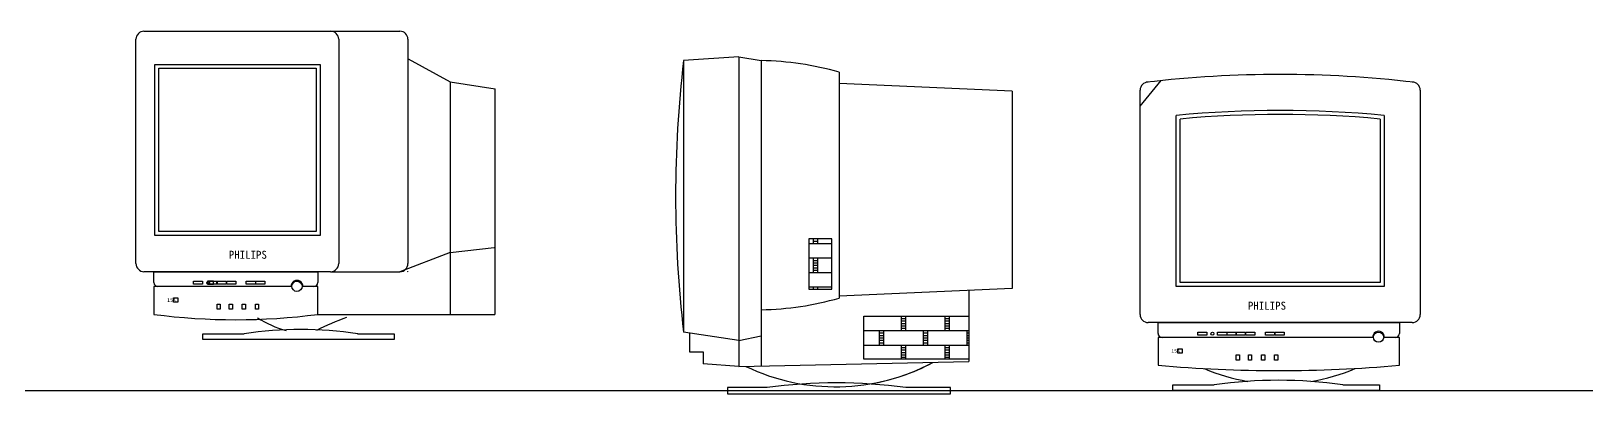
# Model space of a CAD drawing. Header units: millimetres. Extents: x 4513 to 24862, y 3359 to 11488.
# Drawn here: x 20847 to 22888, y 10876 to 11351 of the extents above; entities that cross this region are included whole.
import ezdxf

# ---------------------------------------------------------------- set-up
doc = ezdxf.new("R2010")
doc.units = ezdxf.units.MM
doc.layers.add('dwgmodels.com', color=169, linetype='Continuous')
doc.styles.add('ROMANS', font='SimSun.ttf', dxfattribs={"height": 150})

msp = doc.modelspace()

# ---------------------------------------------------------------- linework, layer by layer
for p, q in [((20995, 11350.8), (21239.9, 11350.8)), ((21239.9, 11350.8), (21330.8, 11350.8)), ((20984.5, 11046.4), (20984.5, 11340.3)), ((21250.4, 11340.3), (21250.4, 11046.4)), ((21341.3, 11340.3), (21341.3, 11046.4)), ((21341.7, 11314.4), (21396.7, 11284.3)), ((21775.2, 11317.4), (21702.9, 11312.2)), ((21702.9, 11312.2), (21702.9, 10956.8)), ((21775.2, 11317.4), (21775.2, 10911.7)), ((21775.2, 11317.4), (21804.9, 11312.2)), ((21804.9, 11312.2), (21804.9, 10912.3)), ((21009.3, 11083.1), (21009.3, 11307.2)), ((21009.3, 11307.2), (21226.2, 11307.2)), ((21014.5, 11088.4), (21014.5, 11302.4)), ((21014.5, 11302.4), (21220.9, 11302.4)), ((21220.9, 11302.4), (21220.9, 11088.4)), ((21226.2, 11307.2), (21226.2, 11083.1)), ((21907, 11297), (21907, 11001.3)), ((21396.7, 11284.3), (21455.8, 11275.5)), ((21396.7, 11284.3), (21396.7, 10980)), ((21455.2, 11275.5), (21455.2, 10980)), ((22133.8, 11272.2), (21907, 11282.2)), ((22133.8, 11272.2), (22133.8, 11013.8)), ((22301.9, 11252.8), (22329.3, 11286)), ((22301.9, 10979.7), (22301.9, 11273.6)), ((22669.4, 11273.6), (22669.4, 10979.7)), ((22349.2, 11016.4), (22349.2, 11240.5)), ((22354.4, 11021.7), (22354.4, 11235.7)), ((22616.9, 11235.7), (22616.9, 11021.7)), ((22622.1, 11240.5), (22622.1, 11016.4)), ((21220.9, 11088.4), (21014.5, 11088.4)), ((21226.2, 11083.1), (21009.3, 11083.1)), ((21396.7, 11060.8), (21454.6, 11067.7)), ((21867.3, 11079.1), (21867.3, 11013.2)), ((21897.6, 11079.1), (21867.3, 11079.1)), ((21897.6, 11072.4), (21867.3, 11072.4)), ((21873.5, 11072.4), (21873.5, 11079.1)), ((21879.2, 11078.7), (21873.5, 11078.7)), ((21879.2, 11075.6), (21873.5, 11075.6)), ((21879.2, 11072.4), (21879.2, 11079.1)), ((21897.6, 11013.2), (21897.6, 11079.1)), ((21396.7, 11060.8), (21330.8, 11035.9)), ((21897.6, 11053.4), (21867.3, 11053.4)), ((21873.5, 11034.4), (21873.5, 11053.4)), ((21879.2, 11050.2), (21873.5, 11050.2)), ((21879.2, 11047), (21873.5, 11047)), ((21879.2, 11043.9), (21873.5, 11043.9)), ((21879.2, 11034.4), (21879.2, 11053.4)), ((21239.9, 11035.9), (20995, 11035.9)), ((21007.9, 11035.9), (21223.2, 11035.9)), ((21007.9, 11021.8), (21007.9, 11035.9)), ((21059.9, 11019.4), (21059.9, 11023.4)), ((21059.9, 11023.4), (21071.8, 11023.4)), ((21071.8, 11023.4), (21071.8, 11019.4)), ((21078.4, 11023.4), (21078.4, 11019.4)), ((21086.1, 11023.4), (21078.4, 11023.4)), ((21079.1, 11019.4), (21079.1, 11023.4)), ((21079.1, 11023.4), (21091, 11023.4)), ((21086.1, 11019.4), (21086.1, 11023.4)), ((21090.7, 11019.4), (21090.7, 11023.4)), ((21090.7, 11023.4), (21102.6, 11023.4)), ((21091, 11023.4), (21091, 11019.4)), ((21102.6, 11023.4), (21102.6, 11019.4)), ((21103.6, 11023.4), (21115.5, 11023.4)), ((21103.6, 11019.4), (21103.6, 11023.4)), ((21115.5, 11023.4), (21115.5, 11019.4)), ((21129.2, 11019.4), (21129.2, 11023.4)), ((21129.2, 11023.4), (21141.1, 11023.4)), ((21141.1, 11023.4), (21141.1, 11019.4)), ((21141.8, 11019.4), (21141.8, 11023.4)), ((21141.8, 11023.4), (21153.7, 11023.4)), ((21153.7, 11023.4), (21153.7, 11019.4)), ((21223.2, 11035.9), (21223.2, 11021.8)), ((21239.9, 11035.9), (21330.8, 11035.9)), ((21897.6, 11034.4), (21867.3, 11034.4)), ((21879.2, 11040.7), (21873.5, 11040.7)), ((21879.2, 11037.5), (21873.5, 11037.5)), ((21189, 11016.5), (21007.9, 11016.5)), ((21007.9, 11016.5), (21007.9, 10980)), ((21189, 11016.6), (21013.2, 11016.6)), ((21071.8, 11019.4), (21059.9, 11019.4)), ((21078.4, 11019.4), (21086.1, 11019.4)), ((21091, 11019.4), (21079.1, 11019.4)), ((21102.6, 11019.4), (21090.7, 11019.4)), ((21115.5, 11019.4), (21103.6, 11019.4)), ((21141.1, 11019.4), (21129.2, 11019.4)), ((21153.7, 11019.4), (21141.8, 11019.4)), ((21217.9, 11016.6), (21202.4, 11016.6)), ((21223.1, 11016.5), (21202.4, 11016.5)), ((21223.1, 10980), (21223.1, 11016.5)), ((21897.6, 11015.4), (21867.3, 11015.4)), ((21867.3, 11013.2), (21897.6, 11013.2)), ((21873.5, 11013.2), (21873.5, 11015.4)), ((21879.2, 11013.2), (21879.2, 11015.4)), ((22133.8, 11013.8), (21907, 11003.8)), ((22077.1, 11011.3), (22077.1, 10918.1)), ((22622.1, 11016.4), (22349.2, 11016.4)), ((22616.9, 11021.7), (22354.4, 11021.7)), ((21033.8, 10995.8), (21033.8, 11001.5)), ((21033.8, 11001.5), (21039.5, 11001.5)), ((21039.5, 10995.8), (21033.8, 10995.8)), ((21039.5, 11001.5), (21039.5, 10995.8)), ((21090.9, 10993.5), (21095.1, 10993.5)), ((21090.9, 10986.7), (21090.9, 10993.5)), ((21095.1, 10986.7), (21090.9, 10986.7)), ((21095.1, 10993.5), (21095.1, 10986.7)), ((21106.8, 10993.5), (21110.9, 10993.5)), ((21106.8, 10986.7), (21106.8, 10993.5)), ((21110.9, 10986.7), (21106.8, 10986.7)), ((21110.9, 10993.5), (21110.9, 10986.7)), ((21124, 10986.7), (21124, 10993.5)), ((21124, 10993.5), (21128.2, 10993.5)), ((21128.2, 10986.7), (21124, 10986.7)), ((21128.2, 10993.5), (21128.2, 10986.7)), ((21141.3, 10993.5), (21145.4, 10993.5)), ((21141.3, 10986.7), (21141.3, 10993.5)), ((21145.4, 10986.7), (21141.3, 10986.7)), ((21145.4, 10993.5), (21145.4, 10986.7)), ((21223.1, 10980), (21455.2, 10980)), ((21939.6, 10977.5), (22077.1, 10977.5)), ((21939.6, 10921.2), (21939.6, 10977.5)), ((22077.1, 10977.3), (21939.6, 10977.3)), ((21959.9, 10977.3), (21959.9, 10977.5)), ((21965.6, 10977.3), (21965.6, 10977.5)), ((21988.7, 10958.3), (21988.7, 10977.3)), ((21994.4, 10974.2), (21988.7, 10974.2)), ((21994.4, 10971), (21988.7, 10971)), ((21994.4, 10967.8), (21988.7, 10967.8)), ((21994.4, 10964.7), (21988.7, 10964.7)), ((21994.4, 10961.5), (21988.7, 10961.5)), ((21994.4, 10958.3), (21994.4, 10977.3)), ((22017.5, 10977.3), (22017.5, 10977.5)), ((22023.2, 10977.3), (22023.2, 10977.5)), ((22046.3, 10958.3), (22046.3, 10977.3)), ((22052, 10974.2), (22046.3, 10974.2)), ((22052, 10971), (22046.3, 10971)), ((22052, 10967.8), (22046.3, 10967.8)), ((22052, 10964.7), (22046.3, 10964.7)), ((22052, 10961.5), (22046.3, 10961.5)), ((22052, 10958.3), (22052, 10977.3)), ((22075.1, 10977.3), (22075.1, 10977.5)), ((22077.1, 10977.5), (22077.1, 10921.2)), ((22658.9, 10969.2), (22312.4, 10969.2)), ((22325.4, 10969.2), (22642.2, 10969.2)), ((22325.4, 10955.1), (22325.4, 10969.2)), ((22642.2, 10969.2), (22642.2, 10955.1)), ((21072, 10954.5), (21126.2, 10954.5)), ((21072, 10946.9), (21072, 10954.5)), ((21323.3, 10946.9), (21072, 10946.9)), ((21275.3, 10954.5), (21323.3, 10954.5)), ((21323.3, 10954.5), (21323.3, 10946.9)), ((21775.2, 10945.7), (21702.9, 10956.8)), ((21710.5, 10955.6), (21710.5, 10930.8)), ((21775.2, 10945.7), (21804.9, 10951.8)), ((22077.1, 10958.3), (21939.6, 10958.3)), ((21959.9, 10939.3), (21959.9, 10958.3)), ((21965.6, 10955.2), (21959.9, 10955.2)), ((21965.6, 10952), (21959.9, 10952)), ((21965.6, 10948.8), (21959.9, 10948.8)), ((21965.6, 10945.6), (21959.9, 10945.6)), ((21965.6, 10942.5), (21959.9, 10942.5)), ((21965.6, 10939.3), (21965.6, 10958.3)), ((22017.5, 10939.3), (22017.5, 10958.3)), ((22023.2, 10955.2), (22017.5, 10955.2)), ((22023.2, 10952), (22017.5, 10952)), ((22023.2, 10948.8), (22017.5, 10948.8)), ((22023.2, 10945.6), (22017.5, 10945.6)), ((22023.2, 10942.5), (22017.5, 10942.5)), ((22023.2, 10939.3), (22023.2, 10958.3)), ((22075.1, 10939.3), (22075.1, 10958.3)), ((22077.1, 10955.2), (22075.1, 10955.2)), ((22077.1, 10952), (22075.1, 10952)), ((22077.1, 10948.8), (22075.1, 10948.8)), ((22077.1, 10945.6), (22075.1, 10945.6)), ((22077.1, 10942.5), (22075.1, 10942.5)), ((22608, 10949.8), (22325.4, 10949.8)), ((22325.4, 10949.8), (22325.4, 10913.3)), ((22608, 10949.9), (22330.6, 10949.9)), ((22377.4, 10952.8), (22377.4, 10956.7)), ((22377.4, 10956.7), (22389.3, 10956.7)), ((22389.3, 10952.8), (22377.4, 10952.8)), ((22389.3, 10956.7), (22389.3, 10952.8)), ((22403.6, 10956.7), (22415.5, 10956.7)), ((22403.6, 10952.8), (22403.6, 10956.7)), ((22415.5, 10952.8), (22403.6, 10952.8)), ((22415.5, 10956.7), (22415.5, 10952.8)), ((22416.2, 10952.8), (22416.2, 10956.7)), ((22416.2, 10956.7), (22428.1, 10956.7)), ((22428.1, 10952.8), (22416.2, 10952.8)), ((22427.8, 10952.8), (22427.8, 10956.7)), ((22427.8, 10956.7), (22439.7, 10956.7)), ((22439.7, 10952.8), (22427.8, 10952.8)), ((22428.1, 10956.7), (22428.1, 10952.8)), ((22439.7, 10956.7), (22439.7, 10952.8)), ((22440.7, 10952.8), (22440.7, 10956.7)), ((22440.7, 10956.7), (22452.6, 10956.7)), ((22452.6, 10952.8), (22440.7, 10952.8)), ((22452.6, 10956.7), (22452.6, 10952.8)), ((22466.3, 10952.8), (22466.3, 10956.7)), ((22466.3, 10956.7), (22478.2, 10956.7)), ((22478.2, 10952.8), (22466.3, 10952.8)), ((22478.2, 10956.7), (22478.2, 10952.8)), ((22478.9, 10952.8), (22478.9, 10956.7)), ((22478.9, 10956.7), (22490.8, 10956.7)), ((22490.8, 10952.8), (22478.9, 10952.8)), ((22490.8, 10956.7), (22490.8, 10952.8)), ((22636.9, 10949.9), (22621.4, 10949.9)), ((22642.1, 10949.8), (22621.4, 10949.8)), ((22642.1, 10913.3), (22642.1, 10949.8)), ((21710.5, 10930.8), (21728.4, 10930.8)), ((21728.4, 10930.8), (21728.4, 10915.2)), ((22077.1, 10939.3), (21939.6, 10939.3)), ((22077.1, 10921.2), (21939.6, 10921.2)), ((21988.7, 10921.2), (21988.7, 10939.3)), ((21994.4, 10936.1), (21988.7, 10936.1)), ((21994.4, 10933), (21988.7, 10933)), ((21994.4, 10929.8), (21988.7, 10929.8)), ((21994.4, 10926.6), (21988.7, 10926.6)), ((21994.4, 10923.5), (21988.7, 10923.5)), ((21994.4, 10921.2), (21994.4, 10939.3)), ((22046.3, 10921.2), (22046.3, 10939.3)), ((22052, 10936.1), (22046.3, 10936.1)), ((22052, 10933), (22046.3, 10933)), ((22052, 10929.8), (22046.3, 10929.8)), ((22052, 10926.6), (22046.3, 10926.6)), ((22052, 10923.5), (22046.3, 10923.5)), ((22052, 10921.2), (22052, 10939.3)), ((22351.3, 10929.2), (22351.3, 10934.8)), ((22351.3, 10934.8), (22356.9, 10934.8)), ((22356.9, 10929.2), (22351.3, 10929.2)), ((22356.9, 10934.8), (22356.9, 10929.2)), ((22428, 10920), (22428, 10926.9)), ((22428, 10926.9), (22432.2, 10926.9)), ((22432.2, 10926.9), (22432.2, 10920)), ((22443.9, 10920), (22443.9, 10926.9)), ((22443.9, 10926.9), (22448, 10926.9)), ((22448, 10926.9), (22448, 10920)), ((22461.1, 10920), (22461.1, 10926.9)), ((22461.1, 10926.9), (22465.3, 10926.9)), ((22465.3, 10926.9), (22465.3, 10920)), ((22478.4, 10920), (22478.4, 10926.9)), ((22478.4, 10926.9), (22482.5, 10926.9)), ((22482.5, 10926.9), (22482.5, 10920)), ((21775.2, 10911.7), (21728.4, 10915.2)), ((21775.2, 10911.7), (22077.1, 10918.1)), ((22432.2, 10920), (22428, 10920)), ((22448, 10920), (22443.9, 10920)), ((22465.3, 10920), (22461.1, 10920)), ((22482.5, 10920), (22478.4, 10920)), ((21760.6, 10884.1), (21760.6, 10876)), ((21812.4, 10884.1), (21760.6, 10884.1)), ((22053.2, 10884.1), (21994.7, 10884.1)), ((22053.2, 10876), (22053.2, 10884.1)), ((22345, 10880.2), (22345, 10887.8)), ((22345, 10887.8), (22399.2, 10887.8)), ((22615.9, 10880.2), (22345, 10880.2)), ((22567.9, 10887.8), (22615.9, 10887.8)), ((22615.9, 10887.8), (22615.9, 10880.2)), ((21760.6, 10876), (22053.2, 10876))]:
    msp.add_line(p, q)
for centre, radius in [((21079.2, 11021.4), 1.94), ((21195.7, 11016.7), 6.71), ((22396.7, 10954.7), 1.94), ((22614.7, 10950.1), 6.71)]:
    msp.add_circle(centre, radius)
for centre, radius, start, end in [((20995, 11340.3), 10.5, 90, 180), ((21239.9, 11340.3), 10.5, 0, 90), ((21330.8, 11340.3), 10.5, 0, 90), ((23203.6, 11134.5), 1511.2, 173.2468, 186.7532), ((21799, 10922.7), 389.6, 73.9117, 89.1309), ((22485.6, 9802.8), 1491.4, 83.2365, 96.7635), ((22312.4, 11273.6), 10.5, 90, 180), ((22658.9, 11273.6), 10.5, 0, 90), ((22485.6, 9802.8), 1444.2, 84.5778, 95.4222), ((22485.6, 9802.8), 1439, 84.7678, 95.2322), ((20995, 11046.4), 10.5, 180, 270), ((21239.9, 11046.4), 10.5, 270, 0), ((21330.8, 11046.4), 10.5, 270, 0), ((21195.7, 11016.7), 7.76, 357.8877, 182.1123), ((21340.7, 11036.4), 0.525, 270, 0), ((21013.2, 11021.8), 5.25, 180, 270), ((21217.9, 11021.8), 5.25, 270, 0), ((21799, 11375.7), 389.6, 270.8691, 286.0883), ((21115.5, 11801.9), 828.9, 262.544, 277.456), ((21211.1, 11075.8), 120.5, 236.2091, 255.7999), ((21357.5, 10697.3), 294.8, 109.1446, 117.4715), ((22312.4, 10979.7), 10.5, 180, 270), ((22658.9, 10979.7), 10.5, 270, 0), ((21200.8, 10483.7), 476.6, 81.0035, 98.9965), ((22330.6, 10955.1), 5.25, 180, 270), ((22614.7, 10950.1), 7.76, 357.8877, 182.1123), ((22636.9, 10955.1), 5.25, 270, 0), ((21902.2, 11158.3), 273.1, 244.4751, 297.9348), ((21902.2, 11158.3), 273.1, 279.5151, 297.9348), ((22483.7, 12698.6), 1792.3, 264.9315, 275.0685), ((22484.9, 11141.6), 252.8, 246.968, 260.4849), ((22484.9, 11141.6), 252.8, 279.346, 293.1157), ((21903.5, 10231.7), 658.7, 82.0481, 97.9519), ((22483.6, 10283.9), 609.8, 82.0481, 97.9519)]:
    msp.add_arc(centre, radius, start, end)
at = {"layer": 'dwgmodels.com'}
msp.add_line((4513, 10880.2), (24839.2, 10880.2), dxfattribs=at)

# ---------------------------------------------------------------- texts
at = {"style": 'ROMANS'}
for s, height, p in [('PHILIPS', 10.5, (21106.2, 11052.8)), ('15A', 4.72, (21025.5, 10996.4)), ('PHILIPS', 10.5, (22443.3, 10986.1)), ('15A', 4.72, (22342.9, 10929.7))]:
    msp.add_text(s, height=height, dxfattribs=at).set_placement(p)

doc.saveas('drawing.dxf')
